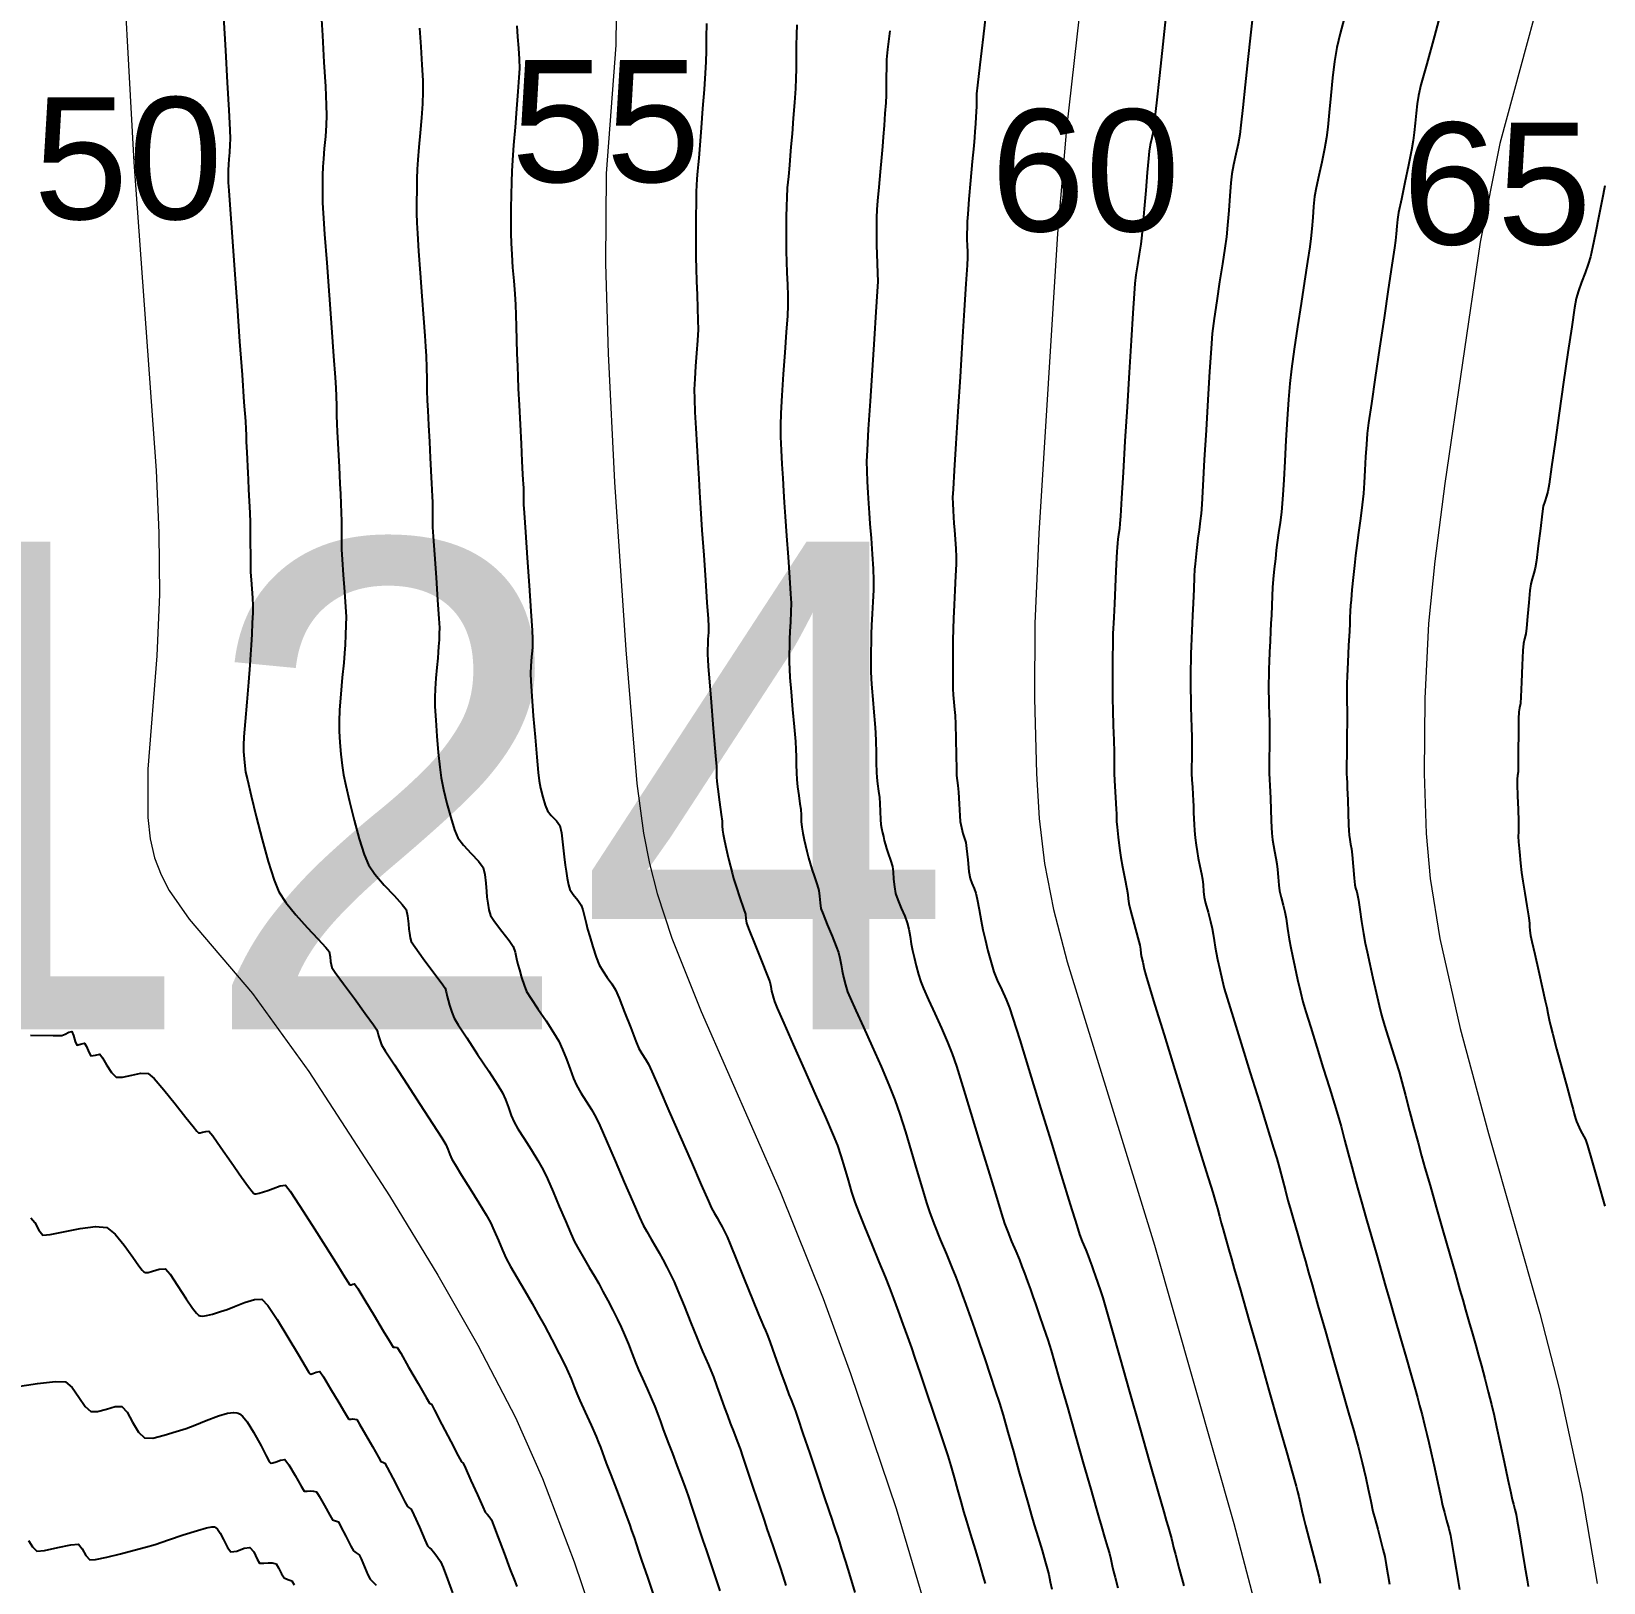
# Model space of a CAD drawing. Extents: x 27 to 849, y 0 to 853.
# Drawn here: x 329.2 to 394.7, y 647 to 711.6 of the extents above; entities that cross this region are included whole.
import ezdxf
from ezdxf.enums import TextEntityAlignment as Align

# ---------------------------------------------------------------- set-up
doc = ezdxf.new("R2010")
doc.units = 0
doc.header["$LTSCALE"] = 2
for name, color, linetype in [('Curva 1 m', 5, 'Continuous'), ('Curva Mestra', 1, 'Continuous'), ('TXT - TEXTO 01', 142, 'Continuous')]:
    doc.layers.add(name, color=color, linetype=linetype)
doc.styles.add('ARIAL', font='arial.ttf')

msp = doc.modelspace()

# ---------------------------------------------------------------- linework, layer by layer
at = {"layer": 'Curva 1 m', "linetype": 'Continuous', "lineweight": -3}
for points, elevation in [([(341.231, 712.554), (341.298, 711.445), (341.364, 710.328), (341.421, 709.322), (341.461, 708.546), (341.475, 708.118), (341.458, 707.715), (341.422, 707.233), (341.378, 706.739), (341.339, 706.299), (341.317, 705.977), (341.306, 705.631), (341.299, 705.227), (341.297, 704.824), (341.303, 704.477), (341.329, 704.048), (341.391, 703.16), (341.477, 701.967), (341.576, 700.621), (341.674, 699.275), (341.762, 698.082), (341.826, 697.195), (341.855, 696.765), (341.869, 696.418), (341.88, 696.015), (341.89, 695.612), (341.901, 695.265), (341.917, 694.929), (341.941, 694.458), (341.968, 693.942), (341.992, 693.468), (342.01, 693.124), (342.028, 692.765), (342.049, 692.347), (342.069, 691.929), (342.083, 691.57), (342.088, 691.212), (342.089, 690.796), (342.09, 690.38), (342.097, 690.022), (342.123, 689.612), (342.169, 688.977), (342.222, 688.267), (342.266, 687.633), (342.286, 687.226), (342.281, 686.873), (342.263, 686.463), (342.24, 686.052), (342.218, 685.699), (342.185, 685.306), (342.128, 684.697), (342.065, 684.001), (342.014, 683.347), (341.993, 682.862), (342.002, 682.458), (342.027, 681.988), (342.066, 681.497), (342.116, 681.03), (342.175, 680.63), (342.268, 680.188), (342.425, 679.523), (342.622, 678.747), (342.835, 677.973), (343.041, 677.314), (343.213, 676.882), (343.483, 676.493), (343.871, 676.042), (344.283, 675.601), (344.621, 675.238), (344.79, 675.024), (344.851, 674.753), (344.88, 674.429), (344.898, 674.198), (344.922, 674.034), (344.953, 673.848), (344.998, 673.693), (345.16, 673.454), (345.502, 672.988), (345.904, 672.446), (346.247, 671.98), (346.411, 671.742), (346.462, 671.587), (346.503, 671.403), (346.542, 671.242), (346.602, 671.032), (346.692, 670.743), (346.786, 670.496), (346.955, 670.222), (347.313, 669.674), (347.768, 668.985), (348.229, 668.286), (348.604, 667.708), (348.803, 667.382), (348.925, 667.104), (349.049, 666.772), (349.172, 666.439), (349.292, 666.16), (349.45, 665.886), (349.702, 665.485), (349.995, 665.021), (350.278, 664.563), (350.498, 664.177), (350.677, 663.798), (350.911, 663.262), (351.171, 662.651), (351.427, 662.046), (351.65, 661.527), (351.812, 661.177), (351.984, 660.857), (352.196, 660.492), (352.421, 660.112), (352.636, 659.748), (352.816, 659.432), (352.992, 659.108), (353.196, 658.726), (353.406, 658.325), (353.599, 657.944), (353.754, 657.623), (353.894, 657.299), (354.05, 656.914), (354.208, 656.512), (354.354, 656.14), (354.475, 655.842), (354.636, 655.477), (354.83, 655.048), (355.016, 654.635), (355.153, 654.315), (355.263, 654.027), (355.384, 653.691), (355.504, 653.353), (355.609, 653.064), (355.719, 652.773), (355.884, 652.348), (356.072, 651.859), (356.254, 651.379), (356.402, 650.979), (356.538, 650.588), (356.697, 650.118), (356.863, 649.619), (357.022, 649.139), (357.159, 648.729), (357.292, 648.335), (357.473, 647.803), (357.673, 647.211), (357.868, 646.636)], 52), ([(368.99, 712.726), (368.835, 711.394), (368.7, 710.224), (368.602, 709.376), (368.563, 709.009), (368.556, 708.771), (368.556, 708.5), (368.552, 708.261), (368.54, 708.05), (368.518, 707.759), (368.494, 707.451), (368.473, 707.191), (368.444, 706.847), (368.387, 706.201), (368.318, 705.408), (368.249, 704.623), (368.196, 703.999), (368.172, 703.69), (368.166, 703.451), (368.164, 703.179), (368.165, 702.94), (368.173, 702.701), (368.184, 702.429), (368.189, 702.19), (368.171, 701.869), (368.123, 701.101), (368.054, 699.996), (367.969, 698.666), (367.878, 697.222), (367.786, 695.776), (367.702, 694.438), (367.633, 693.32), (367.586, 692.534), (367.568, 692.19), (367.574, 691.942), (367.588, 691.655), (367.607, 691.367), (367.622, 691.12), (367.644, 690.833), (367.674, 690.454), (367.702, 690.057), (367.717, 689.722), (367.709, 689.416), (367.687, 688.926), (367.657, 688.332), (367.626, 687.713), (367.599, 687.149), (367.583, 686.722), (367.576, 686.235), (367.571, 685.64), (367.57, 685.039), (367.571, 684.532), (367.577, 684.222), (367.594, 683.964), (367.621, 683.664), (367.649, 683.364), (367.668, 683.106), (367.68, 682.742), (367.696, 682.129), (367.712, 681.448), (367.726, 680.879), (367.735, 680.606), (367.762, 680.399), (367.79, 680.192), (367.807, 679.919), (367.836, 679.421), (367.865, 678.933), (367.88, 678.692), (367.903, 678.566), (367.93, 678.44), (367.961, 678.315), (367.995, 678.19), (368.053, 678.022), (368.117, 677.817), (368.148, 677.563), (368.197, 677.092), (368.249, 676.608), (368.291, 676.317), (368.362, 676.121), (368.46, 675.901), (368.536, 675.706), (368.59, 675.452), (368.668, 675.028), (368.754, 674.558), (368.832, 674.171), (368.922, 673.784), (369.04, 673.299), (369.169, 672.814), (369.287, 672.425), (369.428, 672.074), (369.612, 671.674), (369.797, 671.273), (369.944, 670.925), (370.081, 670.501), (370.363, 669.597), (370.747, 668.35), (371.192, 666.9), (371.655, 665.387), (372.095, 663.95), (372.47, 662.728), (372.737, 661.861), (372.854, 661.487), (372.972, 661.186), (373.112, 660.848), (373.215, 660.597), (373.289, 660.398), (373.372, 660.171), (373.443, 659.971), (373.514, 659.767), (373.619, 659.459), (373.731, 659.126), (373.822, 658.846), (373.935, 658.455), (374.187, 657.576), (374.537, 656.35), (374.945, 654.917), (375.372, 653.418), (375.778, 651.993), (376.123, 650.782), (376.367, 649.926), (376.47, 649.565), (376.548, 649.303), (376.637, 649.009), (376.694, 648.815), (376.737, 648.628), (376.778, 648.44), (376.853, 648.151), (377.012, 647.545), (377.199, 646.834)], 59), ([(376.473, 712.403), (376.326, 711.083), (376.183, 709.777), (376.058, 708.634), (375.966, 707.806), (375.924, 707.441), (375.872, 707.18), (375.807, 706.883), (375.758, 706.621), (375.729, 706.322), (375.68, 705.735), (375.619, 704.989), (375.556, 704.218), (375.499, 703.55), (375.457, 703.12), (375.408, 702.755), (375.342, 702.334), (375.272, 701.893), (375.208, 701.471), (375.162, 701.107), (375.131, 700.7), (375.077, 699.876), (375.006, 698.742), (374.924, 697.404), (374.837, 695.969), (374.751, 694.546), (374.672, 693.241), (374.607, 692.161), (374.561, 691.414), (374.542, 691.107), (374.516, 690.893), (374.483, 690.651), (374.458, 690.461), (374.44, 690.295), (374.421, 690.106), (374.406, 689.94), (374.394, 689.681), (374.369, 689.137), (374.339, 688.45), (374.309, 687.761), (374.285, 687.21), (374.273, 686.94), (374.263, 686.741), (374.251, 686.514), (374.243, 686.315), (374.24, 686.055), (374.236, 685.555), (374.234, 684.935), (374.233, 684.315), (374.236, 683.815), (374.246, 683.315), (374.263, 682.695), (374.281, 682.075), (374.297, 681.575), (374.303, 681.315), (374.302, 681.116), (374.298, 680.889), (374.298, 680.69), (374.313, 680.404), (374.342, 679.927), (374.372, 679.457), (374.388, 679.19), (374.393, 679.031), (374.397, 678.849), (374.404, 678.69), (374.427, 678.455), (374.472, 678.039), (374.526, 677.573), (374.578, 677.19), (374.648, 676.796), (374.744, 676.311), (374.831, 675.881), (374.874, 675.655), (374.89, 675.467), (374.909, 675.28), (374.983, 674.984), (375.132, 674.419), (375.283, 673.848), (375.364, 673.534), (375.391, 673.375), (375.418, 673.193), (375.444, 673.034), (375.488, 672.824), (375.552, 672.537), (375.614, 672.284), (375.726, 671.916), (375.995, 671.04), (376.377, 669.801), (376.828, 668.343), (377.301, 666.812), (377.752, 665.352), (378.136, 664.108), (378.409, 663.224), (378.525, 662.846), (378.601, 662.568), (378.685, 662.25), (378.76, 661.971), (378.838, 661.695), (378.955, 661.284), (379.082, 660.841), (379.188, 660.471), (379.308, 660.053), (379.563, 659.158), (379.916, 657.924), (380.325, 656.491), (380.751, 654.997), (381.155, 653.581), (381.497, 652.382), (381.738, 651.539), (381.836, 651.19), (381.889, 650.991), (381.948, 650.764), (381.997, 650.565), (382.051, 650.315), (382.121, 649.983), (382.186, 649.69), (382.271, 649.36), (382.428, 648.767), (382.607, 648.089), (382.76, 647.504), (382.839, 647.19), (382.883, 646.952)], 61), ([(380.084, 712.332), (379.977, 711.459), (379.865, 710.439), (379.757, 709.395), (379.66, 708.446), (379.584, 707.713), (379.537, 707.316), (379.465, 706.936), (379.37, 706.496), (379.275, 706.056), (379.207, 705.675), (379.167, 705.3), (379.123, 704.761), (379.077, 704.148), (379.029, 703.548), (378.981, 703.049), (378.917, 702.584), (378.817, 701.935), (378.697, 701.179), (378.575, 700.391), (378.467, 699.647), (378.39, 699.023), (378.34, 698.406), (378.275, 697.445), (378.203, 696.268), (378.128, 694.999), (378.057, 693.764), (377.996, 692.689), (377.95, 691.9), (377.925, 691.523), (377.89, 691.215), (377.841, 690.852), (377.793, 690.502), (377.758, 690.232), (377.732, 689.991), (377.702, 689.711), (377.675, 689.431), (377.655, 689.19), (377.638, 688.881), (377.615, 688.374), (377.591, 687.796), (377.569, 687.275), (377.555, 686.94), (377.54, 686.651), (377.522, 686.315), (377.505, 685.979), (377.494, 685.69), (377.489, 685.415), (377.486, 685.03), (377.485, 684.595), (377.486, 684.17), (377.489, 683.815), (377.496, 683.46), (377.508, 683.035), (377.522, 682.6), (377.533, 682.215), (377.539, 681.94), (377.538, 681.646), (377.532, 681.303), (377.527, 680.965), (377.528, 680.69), (377.54, 680.425), (377.56, 680.115), (377.581, 679.811), (377.595, 679.565), (377.603, 679.334), (377.609, 679.065), (377.616, 678.796), (377.628, 678.565), (377.65, 678.319), (377.683, 678.015), (377.721, 677.704), (377.758, 677.44), (377.808, 677.162), (377.876, 676.827), (377.94, 676.51), (377.98, 676.289), (378.003, 676.05), (378.023, 675.776), (378.05, 675.539), (378.11, 675.288), (378.212, 674.909), (378.319, 674.517), (378.391, 674.229), (378.432, 673.999), (378.473, 673.729), (378.513, 673.46), (378.552, 673.229), (378.612, 672.938), (378.701, 672.528), (378.801, 672.093), (378.891, 671.729), (379.01, 671.33), (379.258, 670.521), (379.593, 669.438), (379.972, 668.215), (380.353, 666.99), (380.692, 665.897), (380.946, 665.072), (381.074, 664.651), (381.186, 664.247), (381.311, 663.776), (381.435, 663.305), (381.544, 662.901), (381.637, 662.573), (381.773, 662.094), (381.936, 661.526), (382.106, 660.93), (382.268, 660.368), (382.401, 659.901), (382.549, 659.386), (382.795, 658.523), (383.106, 657.435), (383.446, 656.245), (383.78, 655.077), (384.071, 654.055), (384.286, 653.301), (384.388, 652.94), (384.465, 652.652), (384.552, 652.316), (384.638, 651.98), (384.709, 651.69), (384.786, 651.341), (384.886, 650.863), (384.993, 650.362), (385.087, 649.94), (385.172, 649.605), (385.283, 649.194), (385.4, 648.762), (385.504, 648.367), (385.577, 648.065), (385.642, 647.719), (385.707, 647.316), (385.771, 646.911)], 62), ([(383.939, 712.363), (383.714, 711.525), (383.577, 710.94), (383.487, 710.366), (383.406, 709.677), (383.332, 708.944), (383.266, 708.237), (383.206, 707.629), (383.151, 707.191), (383.066, 706.726), (382.951, 706.172), (382.828, 705.606), (382.722, 705.1), (382.655, 704.73), (382.611, 704.326), (382.575, 703.855), (382.541, 703.383), (382.504, 702.979), (382.457, 702.64), (382.363, 702.026), (382.237, 701.214), (382.093, 700.282), (381.946, 699.311), (381.808, 698.378), (381.694, 697.561), (381.619, 696.94), (381.561, 696.272), (381.506, 695.459), (381.454, 694.578), (381.408, 693.708), (381.368, 692.926), (381.334, 692.31), (381.309, 691.94), (381.268, 691.579), (381.213, 691.154), (381.153, 690.715), (381.098, 690.314), (381.058, 690.002), (381.018, 689.639), (380.974, 689.215), (380.933, 688.794), (380.903, 688.44), (380.883, 688.093), (380.866, 687.69), (380.851, 687.287), (380.836, 686.94), (380.821, 686.623), (380.799, 686.203), (380.775, 685.754), (380.756, 685.349), (380.745, 685.065), (380.74, 684.776), (380.738, 684.44), (380.739, 684.104), (380.741, 683.815), (380.748, 683.526), (380.759, 683.19), (380.769, 682.854), (380.775, 682.565), (380.774, 682.261), (380.769, 681.819), (380.762, 681.34), (380.758, 680.93), (380.758, 680.69), (380.77, 680.451), (380.788, 680.179), (380.803, 679.94), (380.812, 679.649), (380.825, 679.19), (380.839, 678.731), (380.851, 678.44), (380.873, 678.201), (380.905, 677.928), (380.938, 677.69), (380.984, 677.448), (381.042, 677.169), (381.086, 676.922), (381.109, 676.693), (381.134, 676.371), (381.161, 676.044), (381.19, 675.797), (381.257, 675.518), (381.346, 675.203), (381.418, 674.924), (381.466, 674.647), (381.528, 674.235), (381.596, 673.793), (381.659, 673.424), (381.727, 673.095), (381.826, 672.632), (381.943, 672.108), (382.062, 671.598), (382.169, 671.174), (382.289, 670.763), (382.491, 670.101), (382.745, 669.287), (383.017, 668.418), (383.275, 667.591), (383.488, 666.905), (383.624, 666.456), (383.756, 665.982), (383.903, 665.432), (384.055, 664.856), (384.2, 664.305), (384.329, 663.831), (384.443, 663.424), (384.608, 662.843), (384.808, 662.144), (385.026, 661.385), (385.244, 660.625), (385.446, 659.921), (385.615, 659.331), (385.789, 658.722), (386.003, 657.973), (386.237, 657.157), (386.469, 656.348), (386.677, 655.618), (386.841, 655.041), (386.939, 654.69), (387.029, 654.352), (387.133, 653.959), (387.239, 653.548), (387.338, 653.155), (387.421, 652.815), (387.518, 652.381), (387.649, 651.771), (387.788, 651.114), (387.91, 650.543), (387.988, 650.19), (388.063, 649.901), (388.154, 649.565), (388.244, 649.23), (388.315, 648.94), (388.376, 648.609), (388.462, 648.099), (388.555, 647.53), (388.639, 647.02), (388.697, 646.69)], 63), ([(388.005, 712.743), (387.645, 711.437), (387.326, 710.27), (387.089, 709.389), (386.978, 708.94), (386.927, 708.604), (386.885, 708.21), (386.846, 707.798), (386.808, 707.403), (386.765, 707.065), (386.691, 706.666), (386.566, 706.045), (386.417, 705.325), (386.272, 704.627), (386.158, 704.073), (386.103, 703.784), (386.075, 703.506), (386.052, 703.187), (386.028, 702.909), (385.983, 702.593), (385.876, 701.875), (385.725, 700.865), (385.547, 699.674), (385.359, 698.411), (385.178, 697.187), (385.021, 696.113), (384.905, 695.3), (384.847, 694.857), (384.811, 694.406), (384.781, 693.881), (384.754, 693.332), (384.726, 692.808), (384.692, 692.357), (384.639, 691.886), (384.566, 691.32), (384.485, 690.731), (384.412, 690.191), (384.359, 689.773), (384.314, 689.363), (384.262, 688.858), (384.212, 688.35), (384.172, 687.93), (384.151, 687.69), (384.138, 687.451), (384.128, 687.179), (384.118, 686.94), (384.102, 686.619), (384.072, 686.022), (384.038, 685.334), (384.009, 684.745), (383.996, 684.44), (383.993, 684.241), (383.993, 684.014), (383.994, 683.815), (383.999, 683.616), (384.006, 683.389), (384.011, 683.19), (384.009, 682.876), (384.003, 682.267), (383.995, 681.565), (383.989, 680.972), (383.988, 680.69), (383.998, 680.502), (384.01, 680.315), (384.018, 680.078), (384.033, 679.597), (384.05, 679.033), (384.066, 678.552), (384.075, 678.315), (384.093, 678.127), (384.118, 677.94), (384.155, 677.749), (384.192, 677.556), (384.217, 677.295), (384.259, 676.812), (384.303, 676.326), (384.331, 676.056), (384.364, 675.917), (384.409, 675.759), (384.445, 675.62), (384.478, 675.417), (384.539, 675.017), (384.616, 674.519), (384.696, 674.02), (384.767, 673.62), (384.841, 673.258), (384.951, 672.748), (385.081, 672.159), (385.217, 671.562), (385.344, 671.026), (385.446, 670.62), (385.569, 670.191), (385.723, 669.697), (385.887, 669.181), (386.044, 668.687), (386.173, 668.26), (386.288, 667.846), (386.441, 667.279), (386.615, 666.622), (386.796, 665.941), (386.967, 665.299), (387.113, 664.76), (387.254, 664.261), (387.465, 663.517), (387.723, 662.616), (388.001, 661.643), (388.276, 660.685), (388.522, 659.828), (388.714, 659.157), (388.828, 658.76), (388.948, 658.341), (389.089, 657.855), (389.235, 657.347), (389.374, 656.86), (389.49, 656.44), (389.606, 656.006), (389.743, 655.485), (389.887, 654.93), (390.021, 654.397), (390.133, 653.94), (390.241, 653.46), (390.39, 652.772), (390.555, 652.002), (390.71, 651.273), (390.83, 650.711), (390.889, 650.44), (390.941, 650.241), (391.003, 650.014), (391.052, 649.815), (391.1, 649.546), (391.193, 649), (391.309, 648.315), (391.423, 647.63), (391.515, 647.084), (391.562, 646.815)], 64), ([(337.178, 712.227), (337.259, 710.823), (337.335, 709.481), (337.399, 708.334), (337.443, 707.51), (337.459, 707.144), (337.446, 706.884), (337.421, 706.576), (337.395, 706.285), (337.38, 706.073), (337.373, 705.834), (337.37, 705.562), (337.373, 705.323), (337.394, 704.992), (337.451, 704.196), (337.532, 703.052), (337.632, 701.675), (337.739, 700.182), (337.847, 698.688), (337.947, 697.311), (338.029, 696.167), (338.086, 695.371), (338.109, 695.04), (338.118, 694.801), (338.125, 694.529), (338.132, 694.29), (338.142, 694.079), (338.157, 693.787), (338.173, 693.479), (338.186, 693.22), (338.2, 692.947), (338.222, 692.526), (338.247, 692.033), (338.269, 691.547), (338.284, 691.148), (338.291, 690.758), (338.293, 690.291), (338.295, 689.812), (338.297, 689.388), (338.303, 689.083), (338.323, 688.76), (338.354, 688.384), (338.383, 688.008), (338.397, 687.685), (338.393, 687.382), (338.377, 686.964), (338.355, 686.493), (338.33, 686.033), (338.307, 685.649), (338.273, 685.202), (338.214, 684.494), (338.144, 683.667), (338.077, 682.859), (338.027, 682.213), (338.007, 681.867), (338.014, 681.608), (338.033, 681.307), (338.062, 681.007), (338.098, 680.751), (338.17, 680.421), (338.326, 679.763), (338.54, 678.896), (338.788, 677.942), (339.044, 677.02), (339.284, 676.251), (339.482, 675.754), (339.772, 675.318), (340.193, 674.801), (340.665, 674.271), (341.108, 673.796), (341.441, 673.441), (341.584, 673.276), (341.624, 673.053), (341.639, 672.863), (341.659, 672.735), (341.688, 672.61), (341.834, 672.404), (342.181, 671.925), (342.63, 671.31), (343.079, 670.694), (343.427, 670.215), (343.572, 670.009), (343.608, 669.886), (343.638, 669.759), (343.688, 669.589), (343.76, 669.386), (343.919, 669.135), (344.299, 668.549), (344.812, 667.762), (345.371, 666.904), (345.889, 666.109), (346.277, 665.509), (346.449, 665.235), (346.531, 665.042), (346.613, 664.817), (346.693, 664.624), (346.826, 664.4), (347.1, 663.954), (347.451, 663.388), (347.813, 662.802), (348.118, 662.299), (348.301, 661.98), (348.461, 661.637), (348.632, 661.231), (348.801, 660.824), (348.958, 660.48), (349.14, 660.149), (349.416, 659.673), (349.735, 659.131), (350.046, 658.598), (350.298, 658.152), (350.549, 657.683), (350.855, 657.099), (351.16, 656.509), (351.41, 656.021), (351.548, 655.741), (351.667, 655.459), (351.794, 655.134), (351.909, 654.85), (352.035, 654.564), (352.251, 654.079), (352.494, 653.534), (352.702, 653.066), (352.812, 652.814), (352.887, 652.616), (352.968, 652.388), (353.04, 652.189), (353.132, 651.946), (353.318, 651.46), (353.552, 650.848), (353.789, 650.225), (353.986, 649.706), (354.097, 649.409), (354.187, 649.149), (354.289, 648.847), (354.389, 648.544), (354.476, 648.284), (354.602, 647.908), (354.843, 647.197), (355.138, 646.323)], 51), ([(345.352, 711.749), (345.403, 710.976), (345.448, 710.225), (345.481, 709.572), (345.491, 709.093), (345.472, 708.599), (345.431, 708.013), (345.379, 707.391), (345.324, 706.79), (345.279, 706.268), (345.253, 705.882), (345.24, 705.475), (345.23, 705.003), (345.225, 704.51), (345.225, 704.038), (345.233, 703.632), (345.257, 703.19), (345.308, 702.455), (345.376, 701.545), (345.449, 700.577), (345.518, 699.666), (345.572, 698.932), (345.601, 698.49), (345.618, 698.084), (345.632, 697.612), (345.644, 697.118), (345.657, 696.647), (345.671, 696.24), (345.69, 695.813), (345.721, 695.202), (345.756, 694.513), (345.79, 693.851), (345.818, 693.321), (345.833, 693.029), (345.845, 692.789), (345.859, 692.511), (345.873, 692.232), (345.882, 691.993), (345.885, 691.754), (345.886, 691.477), (345.887, 691.199), (345.891, 690.961), (345.916, 690.573), (345.969, 689.812), (346.035, 688.862), (346.102, 687.914), (346.153, 687.153), (346.174, 686.767), (346.171, 686.532), (346.159, 686.258), (346.143, 685.985), (346.129, 685.749), (346.107, 685.497), (346.069, 685.112), (346.026, 684.664), (345.992, 684.222), (345.979, 683.858), (345.991, 683.482), (346.023, 682.916), (346.071, 682.249), (346.128, 681.567), (346.19, 680.958), (346.252, 680.51), (346.351, 680.026), (346.491, 679.445), (346.65, 678.857), (346.808, 678.349), (346.944, 678.011), (347.174, 677.701), (347.495, 677.361), (347.804, 677.036), (347.995, 676.772), (348.071, 676.484), (348.113, 676.119), (348.137, 675.771), (348.158, 675.533), (348.194, 675.287), (348.241, 675.008), (348.308, 674.775), (348.477, 674.52), (348.777, 674.124), (349.078, 673.729), (349.25, 673.475), (349.326, 673.243), (349.388, 672.966), (349.446, 672.725), (349.509, 672.506), (349.6, 672.196), (349.707, 671.871), (349.812, 671.606), (349.981, 671.327), (350.274, 670.888), (350.618, 670.381), (350.937, 669.897), (351.157, 669.53), (351.308, 669.196), (351.466, 668.79), (351.622, 668.367), (351.767, 667.984), (351.89, 667.697), (352.067, 667.386), (352.29, 667.035), (352.514, 666.683), (352.694, 666.375), (352.855, 666.027), (353.14, 665.379), (353.499, 664.551), (353.882, 663.665), (354.237, 662.842), (354.515, 662.205), (354.665, 661.875), (354.814, 661.602), (354.996, 661.291), (355.181, 660.98), (355.335, 660.711), (355.484, 660.436), (355.655, 660.114), (355.823, 659.788), (355.96, 659.505), (356.119, 659.128), (356.373, 658.502), (356.655, 657.798), (356.9, 657.185), (357.042, 656.834), (357.146, 656.598), (357.27, 656.325), (357.393, 656.052), (357.494, 655.816), (357.594, 655.55), (357.743, 655.143), (357.909, 654.681), (358.064, 654.251), (358.178, 653.939), (358.3, 653.618), (358.444, 653.245), (358.587, 652.872), (358.706, 652.549), (358.825, 652.205), (359.022, 651.622), (359.259, 650.914), (359.501, 650.194), (359.707, 649.576), (359.842, 649.174), (359.96, 648.827), (360.098, 648.424), (360.241, 648.003), (360.377, 647.6), (360.49, 647.251), (360.616, 646.848)], 53), ([(349.404, 711.849), (349.435, 711.393), (349.47, 710.916), (349.498, 710.46), (349.507, 710.067), (349.49, 709.689), (349.448, 709.105), (349.391, 708.39), (349.327, 707.624), (349.267, 706.882), (349.218, 706.244), (349.19, 705.786), (349.175, 705.334), (349.164, 704.806), (349.156, 704.244), (349.153, 703.691), (349.155, 703.191), (349.163, 702.786), (349.187, 702.321), (349.227, 701.782), (349.273, 701.219), (349.316, 700.68), (349.347, 700.215), (349.364, 699.81), (349.379, 699.31), (349.394, 698.757), (349.409, 698.195), (349.424, 697.667), (349.44, 697.215), (349.462, 696.733), (349.496, 696.041), (349.537, 695.238), (349.578, 694.425), (349.616, 693.703), (349.644, 693.172), (349.656, 692.934), (349.665, 692.769), (349.674, 692.58), (349.681, 692.416), (349.682, 692.251), (349.683, 692.064), (349.685, 691.899), (349.708, 691.554), (349.762, 690.755), (349.835, 689.684), (349.915, 688.523), (349.988, 687.452), (350.041, 686.653), (350.062, 686.308), (350.059, 686.146), (350.05, 685.961), (350.04, 685.799), (350.016, 685.55), (349.982, 685.181), (349.965, 684.854), (349.982, 684.545), (350.026, 683.918), (350.089, 683.097), (350.161, 682.209), (350.231, 681.378), (350.29, 680.73), (350.329, 680.389), (350.395, 680.077), (350.488, 679.707), (350.588, 679.366), (350.675, 679.14), (350.837, 678.938), (351.049, 678.724), (351.201, 678.52), (351.264, 678.22), (351.324, 677.724), (351.377, 677.214), (351.418, 676.868), (351.456, 676.623), (351.503, 676.333), (351.558, 676.058), (351.618, 675.857), (351.757, 675.646), (351.945, 675.418), (352.089, 675.207), (352.156, 675.008), (352.224, 674.735), (352.289, 674.449), (352.349, 674.208), (352.439, 673.905), (352.57, 673.473), (352.714, 673.036), (352.838, 672.715), (352.982, 672.47), (353.171, 672.195), (353.362, 671.921), (353.511, 671.678), (353.662, 671.329), (353.894, 670.744), (354.148, 670.089), (354.366, 669.53), (354.489, 669.233), (354.613, 669.021), (354.765, 668.784), (354.891, 668.572), (355.027, 668.268), (355.33, 667.58), (355.743, 666.636), (356.21, 665.563), (356.677, 664.492), (357.087, 663.551), (357.386, 662.868), (357.519, 662.572), (357.622, 662.385), (357.746, 662.175), (357.853, 661.99), (357.956, 661.801), (358.07, 661.582), (358.166, 661.387), (358.295, 661.076), (358.561, 660.421), (358.894, 659.596), (359.226, 658.773), (359.487, 658.125), (359.609, 657.825), (359.681, 657.663), (359.765, 657.479), (359.835, 657.316), (359.944, 657.021), (360.16, 656.43), (360.412, 655.736), (360.63, 655.133), (360.746, 654.815), (360.831, 654.593), (360.928, 654.341), (361.011, 654.12), (361.111, 653.825), (361.325, 653.191), (361.608, 652.351), (361.914, 651.44), (362.199, 650.591), (362.418, 649.94), (362.525, 649.62), (362.601, 649.397), (362.689, 649.139), (362.776, 648.881), (362.849, 648.658), (362.937, 648.374), (363.095, 647.854), (363.29, 647.21), (363.486, 646.555)], 54), ([(357.302, 711.952), (357.299, 711.364), (357.293, 710.809), (357.281, 710.346), (357.253, 709.871), (357.206, 709.191), (357.147, 708.401), (357.085, 707.598), (357.029, 706.877), (356.985, 706.334), (356.964, 706.065), (356.939, 705.787), (356.909, 705.469), (356.889, 705.19), (356.882, 704.942), (356.875, 704.486), (356.867, 703.902), (356.862, 703.271), (356.859, 702.673), (356.861, 702.19), (356.871, 701.737), (356.891, 701.205), (356.915, 700.64), (356.936, 700.086), (356.951, 699.588), (356.954, 699.19), (356.934, 698.738), (356.896, 698.214), (356.852, 697.666), (356.815, 697.142), (356.799, 696.69), (356.806, 696.303), (356.828, 695.749), (356.861, 695.084), (356.901, 694.362), (356.942, 693.639), (356.982, 692.97), (357.015, 692.409), (357.057, 691.75), (357.119, 690.837), (357.191, 689.792), (357.264, 688.743), (357.328, 687.814), (357.374, 687.13), (357.392, 686.817), (357.385, 686.571), (357.37, 686.292), (357.359, 686.067), (357.355, 685.868), (357.354, 685.641), (357.357, 685.442), (357.379, 685.152), (357.431, 684.514), (357.5, 683.668), (357.576, 682.752), (357.647, 681.906), (357.699, 681.269), (357.722, 680.978), (357.727, 680.779), (357.73, 680.551), (357.739, 680.353), (357.777, 680.039), (357.849, 679.502), (357.92, 678.977), (357.956, 678.7), (357.966, 678.513), (357.979, 678.325), (358.007, 678.163), (358.06, 677.883), (358.123, 677.572), (358.178, 677.315), (358.234, 677.083), (358.302, 676.814), (358.374, 676.545), (358.439, 676.315), (358.545, 675.985), (358.704, 675.507), (358.853, 675.06), (358.928, 674.823), (358.948, 674.635), (358.971, 674.448), (359.08, 674.166), (359.318, 673.575), (359.599, 672.879), (359.839, 672.287), (359.949, 672.004), (359.989, 671.813), (360.023, 671.62), (360.054, 671.487), (360.095, 671.324), (360.137, 671.183), (360.252, 670.918), (360.532, 670.285), (360.925, 669.397), (361.38, 668.372), (361.843, 667.322), (362.263, 666.365), (362.588, 665.613), (362.765, 665.183), (362.907, 664.761), (363.056, 664.265), (363.207, 663.745), (363.354, 663.248), (363.493, 662.824), (363.658, 662.391), (363.908, 661.772), (364.201, 661.059), (364.497, 660.342), (364.756, 659.713), (364.936, 659.262), (365.106, 658.812), (365.299, 658.288), (365.498, 657.739), (365.687, 657.214), (365.847, 656.76), (365.995, 656.332), (366.217, 655.683), (366.482, 654.901), (366.759, 654.078), (367.019, 653.304), (367.23, 652.668), (367.362, 652.26), (367.487, 651.842), (367.625, 651.356), (367.768, 650.846), (367.904, 650.359), (368.024, 649.94), (368.146, 649.531), (368.313, 648.976), (368.501, 648.357), (368.682, 647.757), (368.831, 647.257), (368.92, 646.94)], 56), ([(361.068, 711.894), (361.053, 711.489), (361.049, 711.019), (361.049, 710.527), (361.047, 710.057), (361.038, 709.651), (361.014, 709.239), (360.973, 708.658), (360.923, 707.997), (360.873, 707.348), (360.829, 706.799), (360.8, 706.441), (360.764, 706.036), (360.719, 705.565), (360.677, 705.095), (360.65, 704.69), (360.639, 704.334), (360.631, 703.869), (360.627, 703.356), (360.627, 702.859), (360.629, 702.44), (360.64, 702.033), (360.659, 701.562), (360.68, 701.068), (360.696, 700.596), (360.699, 700.19), (360.679, 699.769), (360.634, 699.086), (360.574, 698.24), (360.51, 697.328), (360.451, 696.45), (360.407, 695.705), (360.389, 695.19), (360.395, 694.715), (360.417, 694.167), (360.449, 693.584), (360.485, 693.001), (360.521, 692.454), (360.551, 691.979), (360.589, 691.399), (360.646, 690.601), (360.709, 689.711), (360.769, 688.86), (360.814, 688.176), (360.833, 687.786), (360.826, 687.43), (360.805, 687.011), (360.781, 686.604), (360.767, 686.286), (360.761, 685.997), (360.757, 685.66), (360.757, 685.324), (360.764, 685.036), (360.787, 684.695), (360.836, 684.094), (360.899, 683.361), (360.961, 682.629), (361.012, 682.027), (361.037, 681.687), (361.046, 681.398), (361.051, 681.062), (361.057, 680.725), (361.071, 680.437), (361.105, 680.132), (361.155, 679.768), (361.204, 679.429), (361.234, 679.198), (361.248, 678.959), (361.26, 678.686), (361.279, 678.448), (361.319, 678.208), (361.375, 677.931), (361.429, 677.69), (361.487, 677.45), (361.558, 677.178), (361.624, 676.94), (361.7, 676.709), (361.813, 676.38), (361.924, 676.051), (361.991, 675.821), (362.022, 675.583), (362.043, 675.308), (362.078, 675.071), (362.167, 674.825), (362.34, 674.4), (362.542, 673.913), (362.717, 673.486), (362.811, 673.238), (362.865, 672.995), (362.914, 672.715), (362.959, 672.47), (363.021, 672.204), (363.103, 671.879), (363.187, 671.597), (363.297, 671.341), (363.532, 670.82), (363.852, 670.117), (364.216, 669.311), (364.582, 668.485), (364.909, 667.72), (365.158, 667.097), (365.368, 666.488), (365.601, 665.752), (365.841, 664.953), (366.076, 664.153), (366.292, 663.416), (366.475, 662.803), (366.613, 662.378), (366.806, 661.871), (367.05, 661.269), (367.306, 660.654), (367.534, 660.106), (367.695, 659.707), (367.823, 659.369), (367.968, 658.977), (368.117, 658.565), (368.259, 658.171), (368.379, 657.831), (368.505, 657.469), (368.689, 656.934), (368.907, 656.294), (369.135, 655.622), (369.345, 654.985), (369.515, 654.456), (369.668, 653.945), (369.87, 653.245), (370.099, 652.438), (370.333, 651.608), (370.549, 650.839), (370.725, 650.214), (370.839, 649.815), (370.969, 649.379), (371.129, 648.849), (371.292, 648.312), (371.429, 647.855), (371.512, 647.565), (371.573, 647.306), (371.639, 647.003), (371.704, 646.7)], 57), ([(364.95, 711.64), (364.858, 710.858), (364.815, 710.451), (364.804, 710.106), (364.802, 709.704), (364.802, 709.302), (364.795, 708.956), (364.776, 708.636), (364.745, 708.195), (364.707, 707.701), (364.669, 707.219), (364.637, 706.816), (364.598, 706.362), (364.543, 705.76), (364.486, 705.122), (364.437, 704.561), (364.411, 704.19), (364.4, 703.843), (364.395, 703.44), (364.395, 703.037), (364.397, 702.69), (364.407, 702.343), (364.424, 701.94), (364.44, 701.537), (364.444, 701.19), (364.422, 700.776), (364.369, 699.93), (364.295, 698.792), (364.21, 697.504), (364.125, 696.208), (364.052, 695.046), (363.999, 694.159), (363.978, 693.69), (363.985, 693.303), (364.005, 692.854), (364.033, 692.385), (364.062, 691.936), (364.087, 691.549), (364.118, 691.097), (364.165, 690.492), (364.215, 689.832), (364.256, 689.22), (364.275, 688.754), (364.268, 688.338), (364.246, 687.847), (364.217, 687.339), (364.191, 686.872), (364.175, 686.504), (364.168, 686.165), (364.163, 685.772), (364.16, 685.36), (364.162, 684.967), (364.17, 684.629), (364.194, 684.253), (364.235, 683.771), (364.282, 683.254), (364.325, 682.772), (364.353, 682.396), (364.367, 682.031), (364.377, 681.584), (364.385, 681.133), (364.394, 680.753), (364.403, 680.521), (364.434, 680.258), (364.478, 679.958), (364.512, 679.695), (364.529, 679.445), (364.547, 679.101), (364.565, 678.772), (364.58, 678.57), (364.606, 678.408), (364.644, 678.225), (364.679, 678.065), (364.718, 677.905), (364.765, 677.724), (364.81, 677.565), (364.88, 677.358), (364.98, 677.073), (365.054, 676.819), (365.083, 676.598), (365.109, 676.289), (365.139, 675.964), (365.184, 675.694), (365.28, 675.423), (365.424, 675.086), (365.57, 674.748), (365.673, 674.472), (365.735, 674.209), (365.792, 673.898), (365.844, 673.587), (365.896, 673.32), (365.962, 673.035), (366.048, 672.679), (366.144, 672.316), (366.237, 672.011), (366.354, 671.727), (366.562, 671.264), (366.824, 670.69), (367.101, 670.076), (367.356, 669.493), (367.551, 669.011), (367.725, 668.492), (367.996, 667.628), (368.33, 666.54), (368.692, 665.346), (369.048, 664.169), (369.363, 663.127), (369.603, 662.342), (369.734, 661.933), (369.862, 661.594), (370.025, 661.193), (370.196, 660.783), (370.348, 660.418), (370.455, 660.152), (370.564, 659.864), (370.687, 659.528), (370.808, 659.191), (370.911, 658.901), (371.017, 658.596), (371.174, 658.138), (371.355, 657.607), (371.529, 657.085), (371.668, 656.651), (371.803, 656.195), (372.041, 655.365), (372.348, 654.289), (372.688, 653.094), (373.024, 651.909), (373.321, 650.862), (373.543, 650.079), (373.655, 649.69), (373.767, 649.314), (373.903, 648.864), (374.027, 648.451), (374.103, 648.19), (374.158, 647.952), (374.217, 647.679), (374.27, 647.44), (374.335, 647.188), (374.451, 646.751)], 58), ([(394.747, 705.178), (394.636, 704.609), (394.502, 703.915), (394.366, 703.21), (394.244, 702.609), (394.157, 702.226), (394.057, 701.911), (393.926, 701.549), (393.784, 701.171), (393.656, 700.809), (393.562, 700.492), (393.493, 700.097), (393.371, 699.304), (393.213, 698.231), (393.035, 696.995), (392.852, 695.711), (392.679, 694.497), (392.532, 693.469), (392.428, 692.744), (392.381, 692.44), (392.322, 692.243), (392.245, 692.021), (392.186, 691.825), (392.141, 691.509), (392.064, 690.894), (391.975, 690.179), (391.898, 689.562), (391.853, 689.241), (391.795, 689.034), (391.72, 688.799), (391.664, 688.591), (391.631, 688.317), (391.582, 687.813), (391.528, 687.237), (391.483, 686.749), (391.457, 686.508), (391.405, 686.307), (391.355, 686.107), (391.337, 685.814), (391.308, 685.207), (391.276, 684.496), (391.248, 683.892), (391.232, 683.607), (391.196, 683.433), (391.16, 683.26), (391.154, 682.971), (391.149, 682.361), (391.145, 681.645), (391.141, 681.039), (391.137, 680.76), (391.115, 680.61), (391.094, 680.461), (391.099, 680.235), (391.115, 679.756), (391.135, 679.189), (391.151, 678.702), (391.158, 678.461), (391.147, 678.263), (391.138, 678.065), (391.154, 677.842), (391.19, 677.425), (391.234, 676.953), (391.277, 676.565), (391.329, 676.209), (391.411, 675.704), (391.498, 675.176), (391.569, 674.754), (391.599, 674.565), (391.605, 674.44), (391.61, 674.315), (391.628, 674.146), (391.655, 673.94), (391.708, 673.697), (391.829, 673.162), (391.984, 672.478), (392.142, 671.784), (392.27, 671.224), (392.334, 670.94), (392.382, 670.701), (392.435, 670.428), (392.486, 670.19), (392.569, 669.871), (392.742, 669.224), (392.959, 668.416), (393.175, 667.613), (393.346, 666.982), (393.425, 666.69), (393.476, 666.513), (393.535, 666.314), (393.574, 666.19), (393.623, 666.064), (393.675, 665.94), (393.736, 665.816), (393.801, 665.69), (393.876, 665.567), (393.949, 665.44), (394.023, 665.192), (394.203, 664.57), (394.456, 663.689), (394.749, 662.666)], 66), ([(329.126, 669.783), (330.074, 669.774), (330.435, 669.774), (330.576, 669.833), (330.732, 669.914), (330.848, 669.936), (330.924, 669.78), (330.997, 669.52), (331.061, 669.366), (331.22, 669.406), (331.382, 669.448), (331.464, 669.309), (331.563, 669.072), (331.652, 668.927), (331.837, 668.958), (332.027, 668.992), (332.131, 668.845), (332.302, 668.545), (332.504, 668.231), (332.701, 668.041), (332.971, 668.035), (333.348, 668.121), (333.734, 668.205), (334.031, 668.196), (334.281, 667.975), (334.684, 667.51), (335.155, 666.927), (335.61, 666.351), (335.905, 665.978), (336.058, 665.793), (336.118, 665.729), (336.133, 665.718), (336.154, 665.713), (336.206, 665.716), (336.3, 665.739), (336.434, 665.779), (336.566, 665.788), (336.729, 665.586), (337.068, 665.107), (337.496, 664.491), (337.927, 663.874), (338.215, 663.472), (338.37, 663.27), (338.432, 663.2), (338.45, 663.187), (338.477, 663.18), (338.543, 663.179), (338.663, 663.202), (338.839, 663.256), (339.03, 663.318), (339.252, 663.403), (339.532, 663.509), (339.753, 663.531), (339.948, 663.284), (340.348, 662.685), (340.867, 661.876), (341.421, 661), (341.924, 660.197), (342.234, 659.703), (342.384, 659.466), (342.434, 659.39), (342.442, 659.379), (342.453, 659.378), (342.492, 659.387), (342.568, 659.411), (342.641, 659.426), (342.769, 659.227), (343.068, 658.737), (343.453, 658.101), (343.836, 657.466), (344.083, 657.057), (344.204, 656.857), (344.244, 656.791), (344.249, 656.782), (344.26, 656.782), (344.305, 656.785), (344.337, 656.787), (344.42, 656.775), (344.561, 656.532), (344.892, 655.955), (345.287, 655.268), (345.619, 654.691), (345.759, 654.448), (345.841, 654.416), (345.972, 654.164), (346.281, 653.567), (346.65, 652.854), (346.959, 652.257), (347.091, 652.004), (347.172, 651.949), (347.268, 651.736), (347.491, 651.232), (347.757, 650.631), (347.98, 650.127), (348.076, 649.912), (348.118, 649.871), (348.161, 649.831), (348.243, 649.73), (348.346, 649.586), (348.434, 649.364), (348.626, 648.857), (348.872, 648.206), (349.117, 647.553), (349.312, 647.039), (349.403, 646.806)], 49), ([(329.145, 662.17), (329.306, 661.974), (329.474, 661.663), (329.651, 661.457), (329.947, 661.478), (330.513, 661.591), (331.197, 661.725), (331.847, 661.807), (332.31, 661.767), (332.66, 661.5), (333.04, 661.042), (333.403, 660.532), (333.648, 660.18), (333.791, 659.994), (333.861, 659.924), (333.887, 659.908), (333.929, 659.899), (334.032, 659.903), (334.221, 659.949), (334.489, 660.03), (334.753, 660.048), (334.947, 659.825), (335.259, 659.356), (335.615, 658.803), (335.882, 658.41), (336.048, 658.198), (336.133, 658.117), (336.166, 658.098), (336.206, 658.086), (336.299, 658.079), (336.468, 658.098), (336.724, 658.164), (337.05, 658.272), (337.326, 658.36), (337.639, 658.476), (338.051, 658.644), (338.462, 658.777), (338.772, 658.785), (339.021, 658.517), (339.411, 657.935), (339.863, 657.198), (340.297, 656.468), (340.577, 655.997), (340.721, 655.763), (340.776, 655.684), (340.789, 655.671), (340.818, 655.666), (340.896, 655.683), (341.036, 655.737), (341.188, 655.765), (341.342, 655.547), (341.642, 655.055), (341.984, 654.475), (342.221, 654.07), (342.344, 653.862), (342.386, 653.792), (342.394, 653.782), (342.402, 653.78), (342.435, 653.78), (342.503, 653.786), (342.569, 653.792), (342.654, 653.783), (342.735, 653.767), (342.844, 653.583), (343.091, 653.152), (343.383, 652.64), (343.63, 652.208), (343.74, 652.022), (343.821, 651.99), (343.902, 651.958), (344.004, 651.766), (344.233, 651.321), (344.505, 650.791), (344.736, 650.344), (344.839, 650.149), (344.921, 650.094), (345.003, 650.039), (345.113, 649.796), (345.34, 649.28), (345.567, 648.762), (345.681, 648.512), (345.764, 648.429), (345.851, 648.349), (345.942, 648.238), (346.097, 648.041), (346.221, 647.858), (346.325, 647.605), (346.508, 647.117), (346.719, 646.546)], 48), ([(328.508, 655.137), (329.425, 655.267), (330.179, 655.348), (330.59, 655.337), (330.863, 655.1), (331.141, 654.705), (331.406, 654.317), (331.641, 654.099), (331.926, 654.103), (332.294, 654.207), (332.661, 654.309), (332.94, 654.309), (333.157, 654.075), (333.389, 653.663), (333.633, 653.249), (333.882, 653.008), (334.23, 653), (334.705, 653.113), (335.203, 653.272), (335.622, 653.402), (335.98, 653.53), (336.454, 653.726), (336.965, 653.922), (337.349, 654.032), (337.597, 654.065), (337.734, 654.055), (337.792, 654.039), (337.847, 654.011), (337.967, 653.911), (338.159, 653.674), (338.425, 653.25), (338.74, 652.667), (338.949, 652.263), (339.065, 652.053), (339.118, 651.977), (339.136, 651.963), (339.164, 651.957), (339.234, 651.963), (339.365, 652.006), (339.552, 652.079), (339.734, 652.104), (339.905, 651.879), (340.166, 651.432), (340.412, 650.991), (340.538, 650.782), (340.666, 650.782), (340.801, 650.796), (340.93, 650.787), (341.05, 650.76), (341.165, 650.572), (341.384, 650.181), (341.604, 649.789), (341.72, 649.596), (341.842, 649.548), (341.963, 649.5), (342.07, 649.304), (342.273, 648.903), (342.477, 648.499), (342.588, 648.294), (342.711, 648.212), (342.834, 648.129), (342.915, 647.959), (343.056, 647.629), (343.198, 647.294), (343.285, 647.111), (343.41, 646.986), (343.541, 646.866)], 47), ([(329.045, 648.731), (329.219, 648.463), (329.395, 648.289), (329.716, 648.315), (330.264, 648.431), (330.811, 648.545), (331.127, 648.569), (331.287, 648.384), (331.439, 648.1), (331.598, 647.919), (331.845, 647.934), (332.31, 648.031), (332.885, 648.172), (333.457, 648.322), (333.918, 648.444), (334.328, 648.568), (334.885, 648.755), (335.501, 648.962), (336.087, 649.149), (336.474, 649.255), (336.686, 649.296), (336.78, 649.299), (336.811, 649.293), (336.848, 649.273), (336.923, 649.204), (337.034, 649.041), (337.178, 648.764), (337.343, 648.432), (337.483, 648.255), (337.729, 648.289), (338.042, 648.408), (338.28, 648.443), (338.437, 648.252), (338.581, 647.956), (338.682, 647.782), (338.851, 647.779), (339.033, 647.801), (339.207, 647.792), (339.365, 647.753), (339.466, 647.594), (339.598, 647.337), (339.7, 647.171), (339.863, 647.107), (340.024, 647.042), (340.119, 646.877)], 46)]:
    msp.add_lwpolyline(points, dxfattribs=dict(at, elevation=elevation))
at = {"layer": 'Curva Mestra', "lineweight": 0}
for points, elevation in [([(332.836, 717.043), (333.443, 706.169), (334.363, 693.315), (334.485, 690.725), (334.509, 688.144), (334.396, 685.599), (334.021, 680.871), (334.017, 678.855), (334.117, 677.971), (334.304, 677.178), (334.571, 676.465), (334.908, 675.814), (335.751, 674.625), (338.379, 671.528), (340.734, 668.276), (344.095, 663.087), (346.105, 659.782), (347.779, 656.873), (349.342, 653.859), (350.471, 651.313), (351.793, 647.838), (353.413, 643.03)], 50), ([(373.375, 716.94), (372.31, 707.566), (371.933, 703.19), (371.158, 690.69), (370.992, 686.94), (370.983, 683.815), (371.067, 680.69), (371.18, 678.815), (371.398, 676.94), (371.768, 675.021), (372.337, 672.838), (375.975, 661.041), (379.285, 649.44), (380.102, 646.315)], 60), ([(392.918, 716.315), (390.378, 706.94), (389.552, 702.838), (388.076, 692.773), (387.659, 689.544), (387.4, 686.94), (387.247, 683.815), (387.218, 680.69), (387.298, 678.19), (387.472, 676.315), (387.874, 673.815), (388.723, 670.065), (389.898, 665.69), (392.041, 658.19), (392.844, 655.065), (393.79, 650.69), (394.427, 646.94)], 65), ([(353.574, 714.778), (353.523, 711.041), (353.127, 705.69), (353.093, 701.94), (353.209, 698.19), (353.479, 692.838), (353.95, 685.849), (354.406, 680.268), (354.678, 678.203), (354.928, 676.94), (355.253, 675.691), (355.865, 673.825), (357.087, 670.77), (360.372, 663.27), (362.176, 658.817), (363.315, 655.69), (365.208, 650.065), (366.329, 646.315)], 55)]:
    msp.add_lwpolyline(points, dxfattribs=dict(at, elevation=elevation)).dxf.unprotected_set("ltscale", 0)

# ---------------------------------------------------------------- texts
at = {"layer": 'TXT - TEXTO 01', "style": 'ARIAL'}
for s, height, p in [('55', 5.08, (353.11, 703.815, 55)), ('50', 5.08, (333.201, 702.268, 37.5)), ('60', 5.08, (373.098, 701.763, 47.5)), ('65', 5.08, (390.257, 701.214, 52.5)), ('47,124', 20.32, (324.264, 663.934))]:
    msp.add_text(s, height=height, dxfattribs=at).set_placement(p, align=Align.BOTTOM_CENTER)

doc.saveas('drawing.dxf')
